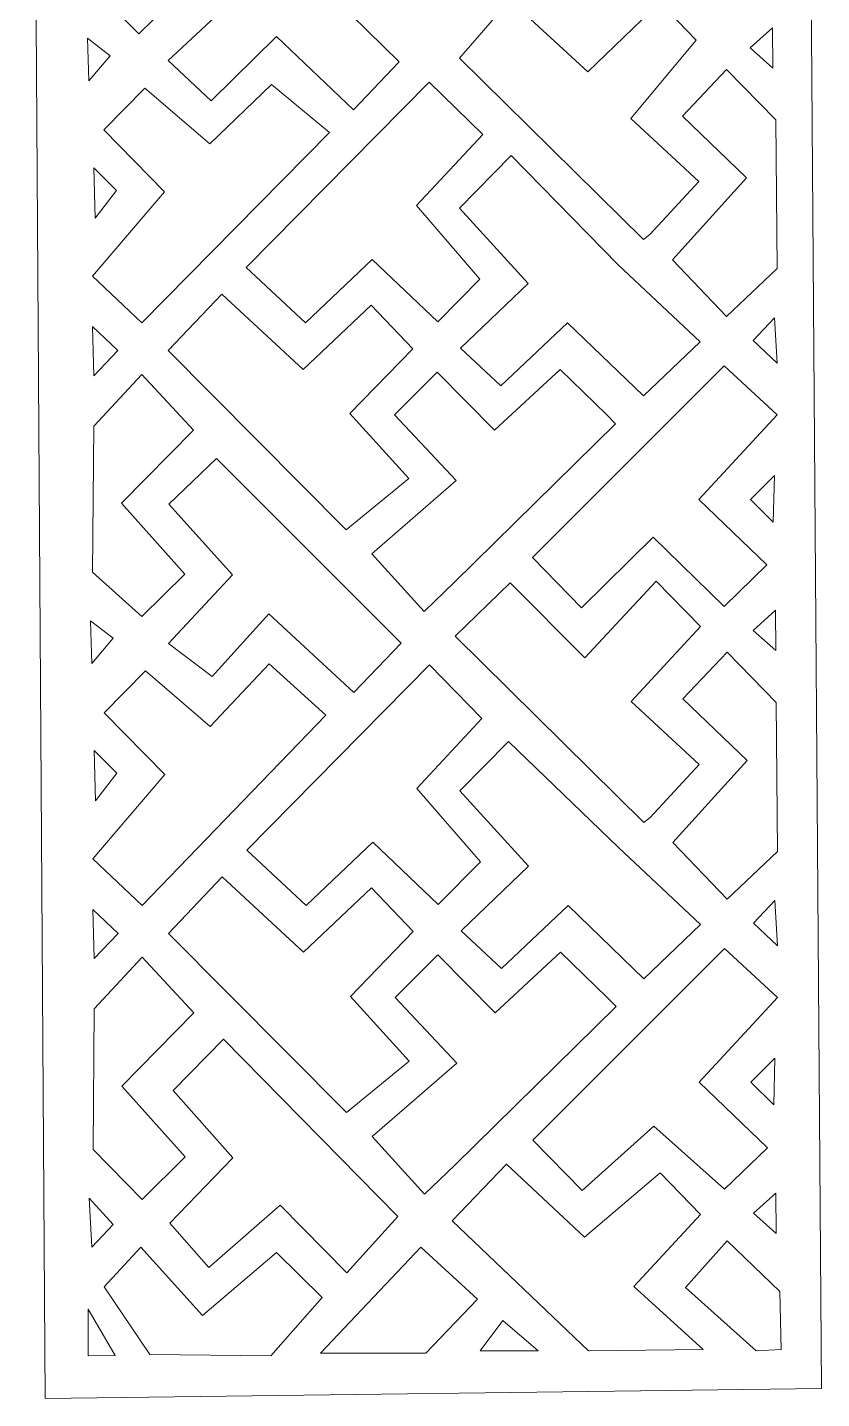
# Model space of a CAD drawing. Header units: centimetres. Extents: x -14.5 to -1.9, y -9.5 to 9.5.
# Drawn here: x -7.39 to -1.85, y -9.5 to 0.05 of the extents above; entities that cross this region are included whole.
import ezdxf

# ---------------------------------------------------------------- set-up
doc = ezdxf.new("R2010")
doc.units = ezdxf.units.CM
doc.header["$MEASUREMENT"] = 0
doc.layers.add('layer 1', color=7, linetype='Continuous')

msp = doc.modelspace()

# ---------------------------------------------------------------- linework, layer by layer
at = {"layer": 'layer 1', "color": 250, "lineweight": 9}
for points, knots in [([(-1.99138, 9.45239), (-1.99138, 9.45239), (-1.85082, -9.42892), (-1.85082, -9.42892), (-1.85082, -9.42892), (-1.85082, -9.42892), (-7.26244, -9.5), (-7.26244, -9.5), (-7.26244, -9.5), (-7.26244, -9.5), (-7.38544, 9.34576), (-7.38544, 9.34576), (-7.38544, 9.34576), (-7.38544, 9.34576), (-1.99138, 9.45239), (-1.99138, 9.45239)], [0, 0, 0, 0, 0.2, 0.2, 0.2, 0.2, 0.4, 0.4, 0.4, 0.4, 0.6, 0.6, 0.6, 0.6, 1, 1, 1, 1]), ([(-6.60993, 1.69507), (-6.60993, 1.69507), (-6.94378, 1.33488), (-6.94378, 1.33488), (-6.94378, 1.33488), (-6.94378, 1.33488), (-6.95229, 0.3565), (-6.95229, 0.3565), (-6.95229, 0.3565), (-6.95229, 0.3565), (-6.60993, 0.00832), (-6.60993, 0.00832), (-6.60993, 0.00832), (-6.60993, 0.00832), (-6.3089, 0.30469), (-6.3089, 0.30469), (-6.3089, 0.30469), (-6.3089, 0.30469), (-6.75168, 0.79828), (-6.75168, 0.79828), (-6.75168, 0.79828), (-6.75168, 0.79828), (-6.24974, 1.30852), (-6.24974, 1.30852), (-6.24974, 1.30852), (-6.24974, 1.30852), (-6.60993, 1.69507), (-6.60993, 1.69507)], [0, 0, 0, 0, 0.125, 0.125, 0.125, 0.125, 0.25, 0.25, 0.25, 0.25, 0.375, 0.375, 0.375, 0.375, 0.5, 0.5, 0.5, 0.5, 0.625, 0.625, 0.625, 0.625, 0.75, 0.75, 0.75, 0.75, 1, 1, 1, 1]), ([(-6.11605, 1.11002), (-6.11605, 1.11002), (-6.40542, 0.79357), (-6.40542, 0.79357), (-6.40542, 0.79357), (-6.40542, 0.79357), (-5.94661, 0.25211), (-5.94661, 0.25211), (-5.94661, 0.25211), (-5.94661, 0.25211), (-6.40469, -0.17705), (-6.40469, -0.17705), (-6.40469, -0.17705), (-6.40469, -0.17705), (-6.106, -0.45816), (-6.106, -0.45816), (-6.106, -0.45816), (-6.106, -0.45816), (-5.64917, -0.01015), (-5.64917, -0.01015), (-5.64917, -0.01015), (-5.64917, -0.01015), (-5.11328, -0.51966), (-5.11328, -0.51966), (-5.11328, -0.51966), (-5.11328, -0.51966), (-4.79392, -0.18511), (-4.79392, -0.18511), (-4.79392, -0.18511), (-4.79392, -0.18511), (-6.11605, 1.11002), (-6.11605, 1.11002)], [0, 0, 0, 0, 0.1111111, 0.1111111, 0.1111111, 0.1111111, 0.2222222, 0.2222222, 0.2222222, 0.2222222, 0.3333333, 0.3333333, 0.3333333, 0.3333333, 0.4444444, 0.4444444, 0.4444444, 0.4444444, 0.5555556, 0.5555556, 0.5555556, 0.5555556, 0.6666667, 0.6666667, 0.6666667, 0.6666667, 0.7777778, 0.7777778, 0.7777778, 0.7777778, 1, 1, 1, 1]), ([(-4.02393, 0.24464), (-4.02393, 0.24464), (-4.37534, -0.15947), (-4.37534, -0.15947), (-4.37534, -0.15947), (-4.37534, -0.15947), (-3.09271, -1.42452), (-3.09271, -1.42452), (-3.09271, -1.42452), (-3.09271, -1.42452), (-3.04878, -1.38938), (-3.04878, -1.38938), (-3.04878, -1.38938), (-3.04878, -1.38938), (-2.70616, -1.02041), (-2.70616, -1.02041), (-2.70616, -1.02041), (-2.70616, -1.02041), (-3.18057, -0.58114), (-3.18057, -0.58114), (-3.18057, -0.58114), (-3.18057, -0.58114), (-2.72428, -0.03448), (-2.72428, -0.03448), (-2.72428, -0.03448), (-2.72428, -0.03448), (-2.9785, 0.22706), (-2.9785, 0.22706), (-2.9785, 0.22706), (-2.9785, 0.22706), (-3.47926, -0.25611), (-3.47926, -0.25611), (-3.47926, -0.25611), (-3.47926, -0.25611), (-4.02393, 0.24464), (-4.02393, 0.24464)], [0, 0, 0, 0, 0.1, 0.1, 0.1, 0.1, 0.2, 0.2, 0.2, 0.2, 0.3, 0.3, 0.3, 0.3, 0.4, 0.4, 0.4, 0.4, 0.5, 0.5, 0.5, 0.5, 0.6, 0.6, 0.6, 0.6, 0.7, 0.7, 0.7, 0.7, 0.8, 0.8, 0.8, 0.8, 1, 1, 1, 1]), ([(-2.19272, 0.05227), (-2.19272, 0.05227), (-2.34916, -0.08832), (-2.34916, -0.08832), (-2.34916, -0.08832), (-2.34916, -0.08832), (-2.19102, -0.22886), (-2.19102, -0.22886), (-2.19102, -0.22886), (-2.19102, -0.22886), (-2.19272, 0.05227), (-2.19272, 0.05227)], [0, 0, 0, 0, 0.25, 0.25, 0.25, 0.25, 0.5, 0.5, 0.5, 0.5, 1, 1, 1, 1]), ([(-6.96692, -0.02003), (-6.96692, -0.02003), (-6.95814, -0.3187), (-6.95814, -0.3187), (-6.95814, -0.3187), (-6.95814, -0.3187), (-6.8088, -0.14301), (-6.8088, -0.14301), (-6.8088, -0.14301), (-6.8088, -0.14301), (-6.96692, -0.02003), (-6.96692, -0.02003)], [0, 0, 0, 0, 0.25, 0.25, 0.25, 0.25, 0.5, 0.5, 0.5, 0.5, 1, 1, 1, 1]), ([(-2.51289, -0.23855), (-2.51289, -0.23855), (-2.82038, -0.56358), (-2.82038, -0.56358), (-2.82038, -0.56358), (-2.82038, -0.56358), (-2.37355, -0.99385), (-2.37355, -0.99385), (-2.37355, -0.99385), (-2.37355, -0.99385), (-2.89066, -1.56509), (-2.89066, -1.56509), (-2.89066, -1.56509), (-2.89066, -1.56509), (-2.51289, -1.96042), (-2.51289, -1.96042), (-2.51289, -1.96042), (-2.51289, -1.96042), (-2.16148, -1.62657), (-2.16148, -1.62657), (-2.16148, -1.62657), (-2.16148, -1.62657), (-2.17026, -0.58994), (-2.17026, -0.58994), (-2.17026, -0.58994), (-2.17026, -0.58994), (-2.51289, -0.23855), (-2.51289, -0.23855)], [0, 0, 0, 0, 0.125, 0.125, 0.125, 0.125, 0.25, 0.25, 0.25, 0.25, 0.375, 0.375, 0.375, 0.375, 0.5, 0.5, 0.5, 0.5, 0.625, 0.625, 0.625, 0.625, 0.75, 0.75, 0.75, 0.75, 1, 1, 1, 1]), ([(-6.56647, -0.36855), (-6.56647, -0.36855), (-6.85274, -0.6602), (-6.85274, -0.6602), (-6.85274, -0.6602), (-6.85274, -0.6602), (-6.43105, -1.0907), (-6.43105, -1.0907), (-6.43105, -1.0907), (-6.43105, -1.0907), (-6.9318, -1.67929), (-6.9318, -1.67929), (-6.9318, -1.67929), (-6.9318, -1.67929), (-6.58918, -2.00434), (-6.58918, -2.00434), (-6.58918, -2.00434), (-6.58918, -2.00434), (-5.2802, -0.67779), (-5.2802, -0.67779), (-5.2802, -0.67779), (-5.2802, -0.67779), (-5.68431, -0.34396), (-5.68431, -0.34396), (-5.68431, -0.34396), (-5.68431, -0.34396), (-6.11478, -0.75685), (-6.11478, -0.75685), (-6.11478, -0.75685), (-6.11478, -0.75685), (-6.56647, -0.36855), (-6.56647, -0.36855)], [0, 0, 0, 0, 0.1111111, 0.1111111, 0.1111111, 0.1111111, 0.2222222, 0.2222222, 0.2222222, 0.2222222, 0.3333333, 0.3333333, 0.3333333, 0.3333333, 0.4444444, 0.4444444, 0.4444444, 0.4444444, 0.5555556, 0.5555556, 0.5555556, 0.5555556, 0.6666667, 0.6666667, 0.6666667, 0.6666667, 0.7777778, 0.7777778, 0.7777778, 0.7777778, 1, 1, 1, 1]), ([(-4.58618, -0.32638), (-4.58618, -0.32638), (-5.86002, -1.61779), (-5.86002, -1.61779), (-5.86002, -1.61779), (-5.86002, -1.61779), (-5.44713, -2.00434), (-5.44713, -2.00434), (-5.44713, -2.00434), (-5.44713, -2.00434), (-4.98178, -1.56339), (-4.98178, -1.56339), (-4.98178, -1.56339), (-4.98178, -1.56339), (-4.52609, -1.99699), (-4.52609, -1.99699), (-4.52609, -1.99699), (-4.52609, -1.99699), (-4.23204, -1.69961), (-4.23204, -1.69961), (-4.23204, -1.69961), (-4.23204, -1.69961), (-4.67403, -1.18732), (-4.67403, -1.18732), (-4.67403, -1.18732), (-4.67403, -1.18732), (-4.2124, -0.69211), (-4.2124, -0.69211), (-4.2124, -0.69211), (-4.2124, -0.69211), (-4.58618, -0.32638), (-4.58618, -0.32638)], [0, 0, 0, 0, 0.1111111, 0.1111111, 0.1111111, 0.1111111, 0.2222222, 0.2222222, 0.2222222, 0.2222222, 0.3333333, 0.3333333, 0.3333333, 0.3333333, 0.4444444, 0.4444444, 0.4444444, 0.4444444, 0.5555556, 0.5555556, 0.5555556, 0.5555556, 0.6666667, 0.6666667, 0.6666667, 0.6666667, 0.7777778, 0.7777778, 0.7777778, 0.7777778, 1, 1, 1, 1]), ([(-4.01334, -0.83734), (-4.01334, -0.83734), (-4.37534, -1.20488), (-4.37534, -1.20488), (-4.37534, -1.20488), (-4.37534, -1.20488), (-3.89682, -1.73031), (-3.89682, -1.73031), (-3.89682, -1.73031), (-3.89682, -1.73031), (-4.36656, -2.18004), (-4.36656, -2.18004), (-4.36656, -2.18004), (-4.36656, -2.18004), (-4.08543, -2.44359), (-4.08543, -2.44359), (-4.08543, -2.44359), (-4.08543, -2.44359), (-3.62067, -2.00322), (-3.62067, -2.00322), (-3.62067, -2.00322), (-3.62067, -2.00322), (-3.09271, -2.51387), (-3.09271, -2.51387), (-3.09271, -2.51387), (-3.09271, -2.51387), (-2.69738, -2.13612), (-2.69738, -2.13612), (-2.69738, -2.13612), (-2.69738, -2.13612), (-3.26841, -1.60023), (-3.26841, -1.60023), (-3.26841, -1.60023), (-3.26841, -1.60023), (-4.01334, -0.83734), (-4.01334, -0.83734)], [0, 0, 0, 0, 0.1, 0.1, 0.1, 0.1, 0.2, 0.2, 0.2, 0.2, 0.3, 0.3, 0.3, 0.3, 0.4, 0.4, 0.4, 0.4, 0.5, 0.5, 0.5, 0.5, 0.6, 0.6, 0.6, 0.6, 0.7, 0.7, 0.7, 0.7, 0.8, 0.8, 0.8, 0.8, 1, 1, 1, 1]), ([(-6.92302, -0.92377), (-6.92302, -0.92377), (-6.91422, -1.27518), (-6.91422, -1.27518), (-6.91422, -1.27518), (-6.91422, -1.27518), (-6.76488, -1.0819), (-6.76488, -1.0819), (-6.76488, -1.0819), (-6.76488, -1.0819), (-6.92302, -0.92377), (-6.92302, -0.92377)], [0, 0, 0, 0, 0.25, 0.25, 0.25, 0.25, 0.5, 0.5, 0.5, 0.5, 1, 1, 1, 1]), ([(-6.03101, -1.80472), (-6.03101, -1.80472), (-6.40469, -2.1976), (-6.40469, -2.1976), (-6.40469, -2.1976), (-6.40469, -2.1976), (-5.1639, -3.44649), (-5.1639, -3.44649), (-5.1639, -3.44649), (-5.1639, -3.44649), (-4.72808, -3.08823), (-4.72808, -3.08823), (-4.72808, -3.08823), (-4.72808, -3.08823), (-5.13812, -2.63686), (-5.13812, -2.63686), (-5.13812, -2.63686), (-5.13812, -2.63686), (-4.69983, -2.18461), (-4.69983, -2.18461), (-4.69983, -2.18461), (-4.69983, -2.18461), (-4.99029, -1.88134), (-4.99029, -1.88134), (-4.99029, -1.88134), (-4.99029, -1.88134), (-5.46469, -2.32939), (-5.46469, -2.32939), (-5.46469, -2.32939), (-5.46469, -2.32939), (-6.03101, -1.80472), (-6.03101, -1.80472)], [0, 0, 0, 0, 0.1111111, 0.1111111, 0.1111111, 0.1111111, 0.2222222, 0.2222222, 0.2222222, 0.2222222, 0.3333333, 0.3333333, 0.3333333, 0.3333333, 0.4444444, 0.4444444, 0.4444444, 0.4444444, 0.5555556, 0.5555556, 0.5555556, 0.5555556, 0.6666667, 0.6666667, 0.6666667, 0.6666667, 0.7777778, 0.7777778, 0.7777778, 0.7777778, 1, 1, 1, 1]), ([(-2.17906, -1.9692), (-2.17906, -1.9692), (-2.32841, -2.12732), (-2.32841, -2.12732), (-2.32841, -2.12732), (-2.32841, -2.12732), (-2.16148, -2.28547), (-2.16148, -2.28547), (-2.16148, -2.28547), (-2.16148, -2.28547), (-2.17906, -1.9692), (-2.17906, -1.9692)], [0, 0, 0, 0, 0.25, 0.25, 0.25, 0.25, 0.5, 0.5, 0.5, 0.5, 1, 1, 1, 1]), ([(-6.9318, -2.03068), (-6.9318, -2.03068), (-6.92302, -2.37331), (-6.92302, -2.37331), (-6.92302, -2.37331), (-6.92302, -2.37331), (-6.7561, -2.1976), (-6.7561, -2.1976), (-6.7561, -2.1976), (-6.7561, -2.1976), (-6.9318, -2.03068), (-6.9318, -2.03068)], [0, 0, 0, 0, 0.25, 0.25, 0.25, 0.25, 0.5, 0.5, 0.5, 0.5, 1, 1, 1, 1]), ([(-6.58918, -2.36453), (-6.58918, -2.36453), (-6.92302, -2.72472), (-6.92302, -2.72472), (-6.92302, -2.72472), (-6.92302, -2.72472), (-6.9311, -3.74115), (-6.9311, -3.74115), (-6.9311, -3.74115), (-6.9311, -3.74115), (-6.58918, -4.05127), (-6.58918, -4.05127), (-6.58918, -4.05127), (-6.58918, -4.05127), (-6.28814, -3.75491), (-6.28814, -3.75491), (-6.28814, -3.75491), (-6.28814, -3.75491), (-6.73092, -3.26132), (-6.73092, -3.26132), (-6.73092, -3.26132), (-6.73092, -3.26132), (-6.22899, -2.75108), (-6.22899, -2.75108), (-6.22899, -2.75108), (-6.22899, -2.75108), (-6.58918, -2.36453), (-6.58918, -2.36453)], [0, 0, 0, 0, 0.125, 0.125, 0.125, 0.125, 0.25, 0.25, 0.25, 0.25, 0.375, 0.375, 0.375, 0.375, 0.5, 0.5, 0.5, 0.5, 0.625, 0.625, 0.625, 0.625, 0.75, 0.75, 0.75, 0.75, 1, 1, 1, 1]), ([(-3.67252, -2.32939), (-3.67252, -2.32939), (-4.12935, -2.75108), (-4.12935, -2.75108), (-4.12935, -2.75108), (-4.12935, -2.75108), (-4.5289, -2.3474), (-4.5289, -2.3474), (-4.5289, -2.3474), (-4.5289, -2.3474), (-4.82675, -2.64431), (-4.82675, -2.64431), (-4.82675, -2.64431), (-4.82675, -2.64431), (-4.39628, -3.10247), (-4.39628, -3.10247), (-4.39628, -3.10247), (-4.39628, -3.10247), (-4.98556, -3.61354), (-4.98556, -3.61354), (-4.98556, -3.61354), (-4.98556, -3.61354), (-4.62133, -4.01613), (-4.62133, -4.01613), (-4.62133, -4.01613), (-4.62133, -4.01613), (-4.41048, -3.81407), (-4.41048, -3.81407), (-4.41048, -3.81407), (-4.41048, -3.81407), (-3.28597, -2.70714), (-3.28597, -2.70714), (-3.28597, -2.70714), (-3.28597, -2.70714), (-3.34747, -2.64566), (-3.34747, -2.64566), (-3.34747, -2.64566), (-3.34747, -2.64566), (-3.67252, -2.32939), (-3.67252, -2.32939)], [0, 0, 0, 0, 0.0909091, 0.0909091, 0.0909091, 0.0909091, 0.1818182, 0.1818182, 0.1818182, 0.1818182, 0.2727273, 0.2727273, 0.2727273, 0.2727273, 0.3636364, 0.3636364, 0.3636364, 0.3636364, 0.4545455, 0.4545455, 0.4545455, 0.4545455, 0.5454545, 0.5454545, 0.5454545, 0.5454545, 0.6363636, 0.6363636, 0.6363636, 0.6363636, 0.7272727, 0.7272727, 0.7272727, 0.7272727, 0.8181818, 0.8181818, 0.8181818, 0.8181818, 1, 1, 1, 1]), ([(-2.53047, -2.30303), (-2.53047, -2.30303), (-3.86578, -3.63836), (-3.86578, -3.63836), (-3.86578, -3.63836), (-3.86578, -3.63836), (-3.52318, -3.98977), (-3.52318, -3.98977), (-3.52318, -3.98977), (-3.52318, -3.98977), (-3.02396, -3.49879), (-3.02396, -3.49879), (-3.02396, -3.49879), (-3.02396, -3.49879), (-2.53047, -3.98099), (-2.53047, -3.98099), (-2.53047, -3.98099), (-2.53047, -3.98099), (-2.23176, -3.69106), (-2.23176, -3.69106), (-2.23176, -3.69106), (-2.23176, -3.69106), (-2.70616, -3.23425), (-2.70616, -3.23425), (-2.70616, -3.23425), (-2.70616, -3.23425), (-2.16148, -2.64566), (-2.16148, -2.64566), (-2.16148, -2.64566), (-2.16148, -2.64566), (-2.53047, -2.30303), (-2.53047, -2.30303)], [0, 0, 0, 0, 0.1111111, 0.1111111, 0.1111111, 0.1111111, 0.2222222, 0.2222222, 0.2222222, 0.2222222, 0.3333333, 0.3333333, 0.3333333, 0.3333333, 0.4444444, 0.4444444, 0.4444444, 0.4444444, 0.5555556, 0.5555556, 0.5555556, 0.5555556, 0.6666667, 0.6666667, 0.6666667, 0.6666667, 0.7777778, 0.7777778, 0.7777778, 0.7777778, 1, 1, 1, 1]), ([(-6.06839, -2.95067), (-6.06839, -2.95067), (-6.40035, -3.26862), (-6.40035, -3.26862), (-6.40035, -3.26862), (-6.40035, -3.26862), (-5.9573, -3.75952), (-5.9573, -3.75952), (-5.9573, -3.75952), (-5.9573, -3.75952), (-6.40149, -4.23775), (-6.40149, -4.23775), (-6.40149, -4.23775), (-6.40149, -4.23775), (-6.09724, -4.46931), (-6.09724, -4.46931), (-6.09724, -4.46931), (-6.09724, -4.46931), (-5.70314, -4.03274), (-5.70314, -4.03274), (-5.70314, -4.03274), (-5.70314, -4.03274), (-5.11008, -4.58036), (-5.11008, -4.58036), (-5.11008, -4.58036), (-5.11008, -4.58036), (-4.7815, -4.23611), (-4.7815, -4.23611), (-4.7815, -4.23611), (-4.7815, -4.23611), (-6.06839, -2.95067), (-6.06839, -2.95067)], [0, 0, 0, 0, 0.1111111, 0.1111111, 0.1111111, 0.1111111, 0.2222222, 0.2222222, 0.2222222, 0.2222222, 0.3333333, 0.3333333, 0.3333333, 0.3333333, 0.4444444, 0.4444444, 0.4444444, 0.4444444, 0.5555556, 0.5555556, 0.5555556, 0.5555556, 0.6666667, 0.6666667, 0.6666667, 0.6666667, 0.7777778, 0.7777778, 0.7777778, 0.7777778, 1, 1, 1, 1]), ([(-2.17906, -3.06733), (-2.17906, -3.06733), (-2.34597, -3.23425), (-2.34597, -3.23425), (-2.34597, -3.23425), (-2.34597, -3.23425), (-2.18784, -3.39237), (-2.18784, -3.39237), (-2.18784, -3.39237), (-2.18784, -3.39237), (-2.17906, -3.06733), (-2.17906, -3.06733)], [0, 0, 0, 0, 0.25, 0.25, 0.25, 0.25, 0.5, 0.5, 0.5, 0.5, 1, 1, 1, 1]), ([(-4.02073, -3.81606), (-4.02073, -3.81606), (-4.40417, -4.18858), (-4.40417, -4.18858), (-4.40417, -4.18858), (-4.40417, -4.18858), (-3.08951, -5.48522), (-3.08951, -5.48522), (-3.08951, -5.48522), (-3.08951, -5.48522), (-3.04559, -5.45008), (-3.04559, -5.45008), (-3.04559, -5.45008), (-3.04559, -5.45008), (-2.70296, -5.08111), (-2.70296, -5.08111), (-2.70296, -5.08111), (-2.70296, -5.08111), (-3.17737, -4.64184), (-3.17737, -4.64184), (-3.17737, -4.64184), (-3.17737, -4.64184), (-2.69569, -4.12058), (-2.69569, -4.12058), (-2.69569, -4.12058), (-2.69569, -4.12058), (-3.0038, -3.80437), (-3.0038, -3.80437), (-3.0038, -3.80437), (-3.0038, -3.80437), (-3.49997, -4.33759), (-3.49997, -4.33759), (-3.49997, -4.33759), (-3.49997, -4.33759), (-4.02073, -3.81606), (-4.02073, -3.81606)], [0, 0, 0, 0, 0.1, 0.1, 0.1, 0.1, 0.2, 0.2, 0.2, 0.2, 0.3, 0.3, 0.3, 0.3, 0.4, 0.4, 0.4, 0.4, 0.5, 0.5, 0.5, 0.5, 0.6, 0.6, 0.6, 0.6, 0.7, 0.7, 0.7, 0.7, 0.8, 0.8, 0.8, 0.8, 1, 1, 1, 1]), ([(-2.17196, -4.00733), (-2.17196, -4.00733), (-2.32841, -4.14792), (-2.32841, -4.14792), (-2.32841, -4.14792), (-2.32841, -4.14792), (-2.17026, -4.28846), (-2.17026, -4.28846), (-2.17026, -4.28846), (-2.17026, -4.28846), (-2.17196, -4.00733), (-2.17196, -4.00733)], [0, 0, 0, 0, 0.25, 0.25, 0.25, 0.25, 0.5, 0.5, 0.5, 0.5, 1, 1, 1, 1]), ([(-6.94617, -4.07963), (-6.94617, -4.07963), (-6.93739, -4.37829), (-6.93739, -4.37829), (-6.93739, -4.37829), (-6.93739, -4.37829), (-6.78804, -4.20261), (-6.78804, -4.20261), (-6.78804, -4.20261), (-6.78804, -4.20261), (-6.94617, -4.07963), (-6.94617, -4.07963)], [0, 0, 0, 0, 0.25, 0.25, 0.25, 0.25, 0.5, 0.5, 0.5, 0.5, 1, 1, 1, 1]), ([(-2.50969, -4.29925), (-2.50969, -4.29925), (-2.81718, -4.62428), (-2.81718, -4.62428), (-2.81718, -4.62428), (-2.81718, -4.62428), (-2.37036, -5.05454), (-2.37036, -5.05454), (-2.37036, -5.05454), (-2.37036, -5.05454), (-2.88746, -5.62578), (-2.88746, -5.62578), (-2.88746, -5.62578), (-2.88746, -5.62578), (-2.50969, -6.02112), (-2.50969, -6.02112), (-2.50969, -6.02112), (-2.50969, -6.02112), (-2.15828, -5.68727), (-2.15828, -5.68727), (-2.15828, -5.68727), (-2.15828, -5.68727), (-2.16706, -4.65064), (-2.16706, -4.65064), (-2.16706, -4.65064), (-2.16706, -4.65064), (-2.50969, -4.29925), (-2.50969, -4.29925)], [0, 0, 0, 0, 0.125, 0.125, 0.125, 0.125, 0.25, 0.25, 0.25, 0.25, 0.375, 0.375, 0.375, 0.375, 0.5, 0.5, 0.5, 0.5, 0.625, 0.625, 0.625, 0.625, 0.75, 0.75, 0.75, 0.75, 1, 1, 1, 1]), ([(-6.56327, -4.42925), (-6.56327, -4.42925), (-6.84955, -4.7209), (-6.84955, -4.7209), (-6.84955, -4.7209), (-6.84955, -4.7209), (-6.42786, -5.15139), (-6.42786, -5.15139), (-6.42786, -5.15139), (-6.42786, -5.15139), (-6.92861, -5.73999), (-6.92861, -5.73999), (-6.92861, -5.73999), (-6.92861, -5.73999), (-6.58598, -6.06504), (-6.58598, -6.06504), (-6.58598, -6.06504), (-6.58598, -6.06504), (-5.30559, -4.73848), (-5.30559, -4.73848), (-5.30559, -4.73848), (-5.30559, -4.73848), (-5.70129, -4.37966), (-5.70129, -4.37966), (-5.70129, -4.37966), (-5.70129, -4.37966), (-6.11159, -4.81754), (-6.11159, -4.81754), (-6.11159, -4.81754), (-6.11159, -4.81754), (-6.56327, -4.42925), (-6.56327, -4.42925)], [0, 0, 0, 0, 0.1111111, 0.1111111, 0.1111111, 0.1111111, 0.2222222, 0.2222222, 0.2222222, 0.2222222, 0.3333333, 0.3333333, 0.3333333, 0.3333333, 0.4444444, 0.4444444, 0.4444444, 0.4444444, 0.5555556, 0.5555556, 0.5555556, 0.5555556, 0.6666667, 0.6666667, 0.6666667, 0.6666667, 0.7777778, 0.7777778, 0.7777778, 0.7777778, 1, 1, 1, 1]), ([(-4.58299, -4.38707), (-4.58299, -4.38707), (-5.85682, -5.67849), (-5.85682, -5.67849), (-5.85682, -5.67849), (-5.85682, -5.67849), (-5.44393, -6.06504), (-5.44393, -6.06504), (-5.44393, -6.06504), (-5.44393, -6.06504), (-4.97859, -5.62408), (-4.97859, -5.62408), (-4.97859, -5.62408), (-4.97859, -5.62408), (-4.5229, -6.05769), (-4.5229, -6.05769), (-4.5229, -6.05769), (-4.5229, -6.05769), (-4.22884, -5.76031), (-4.22884, -5.76031), (-4.22884, -5.76031), (-4.22884, -5.76031), (-4.67083, -5.24801), (-4.67083, -5.24801), (-4.67083, -5.24801), (-4.67083, -5.24801), (-4.21948, -4.7615), (-4.21948, -4.7615), (-4.21948, -4.7615), (-4.21948, -4.7615), (-4.58299, -4.38707), (-4.58299, -4.38707)], [0, 0, 0, 0, 0.1111111, 0.1111111, 0.1111111, 0.1111111, 0.2222222, 0.2222222, 0.2222222, 0.2222222, 0.3333333, 0.3333333, 0.3333333, 0.3333333, 0.4444444, 0.4444444, 0.4444444, 0.4444444, 0.5555556, 0.5555556, 0.5555556, 0.5555556, 0.6666667, 0.6666667, 0.6666667, 0.6666667, 0.7777778, 0.7777778, 0.7777778, 0.7777778, 1, 1, 1, 1]), ([(-4.03225, -4.92045), (-4.03225, -4.92045), (-4.37214, -5.26557), (-4.37214, -5.26557), (-4.37214, -5.26557), (-4.37214, -5.26557), (-3.89362, -5.79101), (-3.89362, -5.79101), (-3.89362, -5.79101), (-3.89362, -5.79101), (-4.36336, -6.24074), (-4.36336, -6.24074), (-4.36336, -6.24074), (-4.36336, -6.24074), (-4.08223, -6.50429), (-4.08223, -6.50429), (-4.08223, -6.50429), (-4.08223, -6.50429), (-3.61747, -6.06392), (-3.61747, -6.06392), (-3.61747, -6.06392), (-3.61747, -6.06392), (-3.08951, -6.57457), (-3.08951, -6.57457), (-3.08951, -6.57457), (-3.08951, -6.57457), (-2.69418, -6.19682), (-2.69418, -6.19682), (-2.69418, -6.19682), (-2.69418, -6.19682), (-3.26521, -5.66093), (-3.26521, -5.66093), (-3.26521, -5.66093), (-3.26521, -5.66093), (-4.03225, -4.92045), (-4.03225, -4.92045)], [0, 0, 0, 0, 0.1, 0.1, 0.1, 0.1, 0.2, 0.2, 0.2, 0.2, 0.3, 0.3, 0.3, 0.3, 0.4, 0.4, 0.4, 0.4, 0.5, 0.5, 0.5, 0.5, 0.6, 0.6, 0.6, 0.6, 0.7, 0.7, 0.7, 0.7, 0.8, 0.8, 0.8, 0.8, 1, 1, 1, 1]), ([(-6.91983, -4.98447), (-6.91983, -4.98447), (-6.91103, -5.33588), (-6.91103, -5.33588), (-6.91103, -5.33588), (-6.91103, -5.33588), (-6.76168, -5.14259), (-6.76168, -5.14259), (-6.76168, -5.14259), (-6.76168, -5.14259), (-6.91983, -4.98447), (-6.91983, -4.98447)], [0, 0, 0, 0, 0.25, 0.25, 0.25, 0.25, 0.5, 0.5, 0.5, 0.5, 1, 1, 1, 1]), ([(-6.02781, -5.86542), (-6.02781, -5.86542), (-6.40149, -6.2583), (-6.40149, -6.2583), (-6.40149, -6.2583), (-6.40149, -6.2583), (-5.16071, -7.50718), (-5.16071, -7.50718), (-5.16071, -7.50718), (-5.16071, -7.50718), (-4.72488, -7.14892), (-4.72488, -7.14892), (-4.72488, -7.14892), (-4.72488, -7.14892), (-5.13493, -6.69755), (-5.13493, -6.69755), (-5.13493, -6.69755), (-5.13493, -6.69755), (-4.69663, -6.24531), (-4.69663, -6.24531), (-4.69663, -6.24531), (-4.69663, -6.24531), (-4.9871, -5.94203), (-4.9871, -5.94203), (-4.9871, -5.94203), (-4.9871, -5.94203), (-5.46149, -6.39008), (-5.46149, -6.39008), (-5.46149, -6.39008), (-5.46149, -6.39008), (-6.02781, -5.86542), (-6.02781, -5.86542)], [0, 0, 0, 0, 0.1111111, 0.1111111, 0.1111111, 0.1111111, 0.2222222, 0.2222222, 0.2222222, 0.2222222, 0.3333333, 0.3333333, 0.3333333, 0.3333333, 0.4444444, 0.4444444, 0.4444444, 0.4444444, 0.5555556, 0.5555556, 0.5555556, 0.5555556, 0.6666667, 0.6666667, 0.6666667, 0.6666667, 0.7777778, 0.7777778, 0.7777778, 0.7777778, 1, 1, 1, 1]), ([(-6.92861, -6.09138), (-6.92861, -6.09138), (-6.91983, -6.43401), (-6.91983, -6.43401), (-6.91983, -6.43401), (-6.91983, -6.43401), (-6.7529, -6.2583), (-6.7529, -6.2583), (-6.7529, -6.2583), (-6.7529, -6.2583), (-6.92861, -6.09138), (-6.92861, -6.09138)], [0, 0, 0, 0, 0.25, 0.25, 0.25, 0.25, 0.5, 0.5, 0.5, 0.5, 1, 1, 1, 1]), ([(-2.17587, -6.0299), (-2.17587, -6.0299), (-2.32521, -6.18802), (-2.32521, -6.18802), (-2.32521, -6.18802), (-2.32521, -6.18802), (-2.15828, -6.34616), (-2.15828, -6.34616), (-2.15828, -6.34616), (-2.15828, -6.34616), (-2.17587, -6.0299), (-2.17587, -6.0299)], [0, 0, 0, 0, 0.25, 0.25, 0.25, 0.25, 0.5, 0.5, 0.5, 0.5, 1, 1, 1, 1]), ([(-3.66932, -6.39008), (-3.66932, -6.39008), (-4.12616, -6.81178), (-4.12616, -6.81178), (-4.12616, -6.81178), (-4.12616, -6.81178), (-4.5257, -6.4081), (-4.5257, -6.4081), (-4.5257, -6.4081), (-4.5257, -6.4081), (-4.82356, -6.705), (-4.82356, -6.705), (-4.82356, -6.705), (-4.82356, -6.705), (-4.39309, -7.16316), (-4.39309, -7.16316), (-4.39309, -7.16316), (-4.39309, -7.16316), (-4.98237, -7.67423), (-4.98237, -7.67423), (-4.98237, -7.67423), (-4.98237, -7.67423), (-4.61813, -8.07683), (-4.61813, -8.07683), (-4.61813, -8.07683), (-4.61813, -8.07683), (-4.40728, -7.87476), (-4.40728, -7.87476), (-4.40728, -7.87476), (-4.40728, -7.87476), (-3.28277, -6.76783), (-3.28277, -6.76783), (-3.28277, -6.76783), (-3.28277, -6.76783), (-3.34428, -6.70635), (-3.34428, -6.70635), (-3.34428, -6.70635), (-3.34428, -6.70635), (-3.66932, -6.39008), (-3.66932, -6.39008)], [0, 0, 0, 0, 0.0909091, 0.0909091, 0.0909091, 0.0909091, 0.1818182, 0.1818182, 0.1818182, 0.1818182, 0.2727273, 0.2727273, 0.2727273, 0.2727273, 0.3636364, 0.3636364, 0.3636364, 0.3636364, 0.4545455, 0.4545455, 0.4545455, 0.4545455, 0.5454545, 0.5454545, 0.5454545, 0.5454545, 0.6363636, 0.6363636, 0.6363636, 0.6363636, 0.7272727, 0.7272727, 0.7272727, 0.7272727, 0.8181818, 0.8181818, 0.8181818, 0.8181818, 1, 1, 1, 1]), ([(-2.52727, -6.36372), (-2.52727, -6.36372), (-3.86259, -7.69906), (-3.86259, -7.69906), (-3.86259, -7.69906), (-3.86259, -7.69906), (-3.51998, -8.05047), (-3.51998, -8.05047), (-3.51998, -8.05047), (-3.51998, -8.05047), (-3.01923, -7.60244), (-3.01923, -7.60244), (-3.01923, -7.60244), (-3.01923, -7.60244), (-2.52727, -8.04169), (-2.52727, -8.04169), (-2.52727, -8.04169), (-2.52727, -8.04169), (-2.22857, -7.75176), (-2.22857, -7.75176), (-2.22857, -7.75176), (-2.22857, -7.75176), (-2.70296, -7.29495), (-2.70296, -7.29495), (-2.70296, -7.29495), (-2.70296, -7.29495), (-2.15828, -6.70635), (-2.15828, -6.70635), (-2.15828, -6.70635), (-2.15828, -6.70635), (-2.52727, -6.36372), (-2.52727, -6.36372)], [0, 0, 0, 0, 0.1111111, 0.1111111, 0.1111111, 0.1111111, 0.2222222, 0.2222222, 0.2222222, 0.2222222, 0.3333333, 0.3333333, 0.3333333, 0.3333333, 0.4444444, 0.4444444, 0.4444444, 0.4444444, 0.5555556, 0.5555556, 0.5555556, 0.5555556, 0.6666667, 0.6666667, 0.6666667, 0.6666667, 0.7777778, 0.7777778, 0.7777778, 0.7777778, 1, 1, 1, 1]), ([(-6.58598, -6.42523), (-6.58598, -6.42523), (-6.91983, -6.78541), (-6.91983, -6.78541), (-6.91983, -6.78541), (-6.91983, -6.78541), (-6.92834, -7.7638), (-6.92834, -7.7638), (-6.92834, -7.7638), (-6.92834, -7.7638), (-6.58598, -8.11197), (-6.58598, -8.11197), (-6.58598, -8.11197), (-6.58598, -8.11197), (-6.28495, -7.81561), (-6.28495, -7.81561), (-6.28495, -7.81561), (-6.28495, -7.81561), (-6.72773, -7.32201), (-6.72773, -7.32201), (-6.72773, -7.32201), (-6.72773, -7.32201), (-6.22579, -6.81178), (-6.22579, -6.81178), (-6.22579, -6.81178), (-6.22579, -6.81178), (-6.58598, -6.42523), (-6.58598, -6.42523)], [0, 0, 0, 0, 0.125, 0.125, 0.125, 0.125, 0.25, 0.25, 0.25, 0.25, 0.375, 0.375, 0.375, 0.375, 0.5, 0.5, 0.5, 0.5, 0.625, 0.625, 0.625, 0.625, 0.75, 0.75, 0.75, 0.75, 1, 1, 1, 1]), ([(-6.01843, -6.99485), (-6.01843, -6.99485), (-6.37034, -7.35406), (-6.37034, -7.35406), (-6.37034, -7.35406), (-6.37034, -7.35406), (-5.95346, -7.82206), (-5.95346, -7.82206), (-5.95346, -7.82206), (-5.95346, -7.82206), (-6.39271, -8.27887), (-6.39271, -8.27887), (-6.39271, -8.27887), (-6.39271, -8.27887), (-6.12039, -8.58636), (-6.12039, -8.58636), (-6.12039, -8.58636), (-6.12039, -8.58636), (-5.62381, -8.1519), (-5.62381, -8.1519), (-5.62381, -8.1519), (-5.62381, -8.1519), (-5.15913, -8.62432), (-5.15913, -8.62432), (-5.15913, -8.62432), (-5.15913, -8.62432), (-4.80488, -8.23229), (-4.80488, -8.23229), (-4.80488, -8.23229), (-4.80488, -8.23229), (-6.01843, -6.99485), (-6.01843, -6.99485)], [0, 0, 0, 0, 0.1111111, 0.1111111, 0.1111111, 0.1111111, 0.2222222, 0.2222222, 0.2222222, 0.2222222, 0.3333333, 0.3333333, 0.3333333, 0.3333333, 0.4444444, 0.4444444, 0.4444444, 0.4444444, 0.5555556, 0.5555556, 0.5555556, 0.5555556, 0.6666667, 0.6666667, 0.6666667, 0.6666667, 0.7777778, 0.7777778, 0.7777778, 0.7777778, 1, 1, 1, 1]), ([(-2.17587, -7.12802), (-2.17587, -7.12802), (-2.34277, -7.29495), (-2.34277, -7.29495), (-2.34277, -7.29495), (-2.34277, -7.29495), (-2.18465, -7.45307), (-2.18465, -7.45307), (-2.18465, -7.45307), (-2.18465, -7.45307), (-2.17587, -7.12802), (-2.17587, -7.12802)], [0, 0, 0, 0, 0.25, 0.25, 0.25, 0.25, 0.5, 0.5, 0.5, 0.5, 1, 1, 1, 1]), ([(-4.04709, -7.86598), (-4.04709, -7.86598), (-4.42484, -8.26131), (-4.42484, -8.26131), (-4.42484, -8.26131), (-4.42484, -8.26131), (-3.47606, -9.16618), (-3.47606, -9.16618), (-3.47606, -9.16618), (-3.47606, -9.16618), (-2.67662, -9.1574), (-2.67662, -9.1574), (-2.67662, -9.1574), (-2.67662, -9.1574), (-3.15979, -8.71814), (-3.15979, -8.71814), (-3.15979, -8.71814), (-3.15979, -8.71814), (-2.69418, -8.21739), (-2.69418, -8.21739), (-2.69418, -8.21739), (-2.69418, -8.21739), (-2.97531, -7.92746), (-2.97531, -7.92746), (-2.97531, -7.92746), (-2.97531, -7.92746), (-3.50242, -8.37552), (-3.50242, -8.37552), (-3.50242, -8.37552), (-3.50242, -8.37552), (-4.04709, -7.86598), (-4.04709, -7.86598)], [0, 0, 0, 0, 0.1111111, 0.1111111, 0.1111111, 0.1111111, 0.2222222, 0.2222222, 0.2222222, 0.2222222, 0.3333333, 0.3333333, 0.3333333, 0.3333333, 0.4444444, 0.4444444, 0.4444444, 0.4444444, 0.5555556, 0.5555556, 0.5555556, 0.5555556, 0.6666667, 0.6666667, 0.6666667, 0.6666667, 0.7777778, 0.7777778, 0.7777778, 0.7777778, 1, 1, 1, 1]), ([(-6.95497, -8.10317), (-6.95497, -8.10317), (-6.93739, -8.4458), (-6.93739, -8.4458), (-6.93739, -8.4458), (-6.93739, -8.4458), (-6.78804, -8.28765), (-6.78804, -8.28765), (-6.78804, -8.28765), (-6.78804, -8.28765), (-6.95497, -8.10317), (-6.95497, -8.10317)], [0, 0, 0, 0, 0.25, 0.25, 0.25, 0.25, 0.5, 0.5, 0.5, 0.5, 1, 1, 1, 1]), ([(-2.16877, -8.06803), (-2.16877, -8.06803), (-2.32521, -8.20861), (-2.32521, -8.20861), (-2.32521, -8.20861), (-2.32521, -8.20861), (-2.16706, -8.34915), (-2.16706, -8.34915), (-2.16706, -8.34915), (-2.16706, -8.34915), (-2.16877, -8.06803), (-2.16877, -8.06803)], [0, 0, 0, 0, 0.25, 0.25, 0.25, 0.25, 0.5, 0.5, 0.5, 0.5, 1, 1, 1, 1]), ([(-2.50969, -8.40188), (-2.50969, -8.40188), (-2.7996, -8.72692), (-2.7996, -8.72692), (-2.7996, -8.72692), (-2.7996, -8.72692), (-2.30763, -9.16618), (-2.30763, -9.16618), (-2.30763, -9.16618), (-2.30763, -9.16618), (-2.13192, -9.1574), (-2.13192, -9.1574), (-2.13192, -9.1574), (-2.13192, -9.1574), (-2.14072, -8.75329), (-2.14072, -8.75329), (-2.14072, -8.75329), (-2.14072, -8.75329), (-2.50969, -8.40188), (-2.50969, -8.40188)], [0, 0, 0, 0, 0.1666667, 0.1666667, 0.1666667, 0.1666667, 0.3333333, 0.3333333, 0.3333333, 0.3333333, 0.5, 0.5, 0.5, 0.5, 0.6666667, 0.6666667, 0.6666667, 0.6666667, 1, 1, 1, 1]), ([(-5.64857, -8.48133), (-5.64857, -8.48133), (-6.16431, -8.92019), (-6.16431, -8.92019), (-6.16431, -8.92019), (-6.16431, -8.92019), (-6.59478, -8.4458), (-6.59478, -8.4458), (-6.59478, -8.4458), (-6.59478, -8.4458), (-6.84955, -8.72215), (-6.84955, -8.72215), (-6.84955, -8.72215), (-6.84955, -8.72215), (-6.53232, -9.19254), (-6.53232, -9.19254), (-6.53232, -9.19254), (-6.53232, -9.19254), (-5.6899, -9.20132), (-5.6899, -9.20132), (-5.6899, -9.20132), (-5.6899, -9.20132), (-5.33133, -8.79673), (-5.33133, -8.79673), (-5.33133, -8.79673), (-5.33133, -8.79673), (-5.64857, -8.48133), (-5.64857, -8.48133)], [0, 0, 0, 0, 0.125, 0.125, 0.125, 0.125, 0.25, 0.25, 0.25, 0.25, 0.375, 0.375, 0.375, 0.375, 0.5, 0.5, 0.5, 0.5, 0.625, 0.625, 0.625, 0.625, 0.75, 0.75, 0.75, 0.75, 1, 1, 1, 1]), ([(-4.64447, -8.4458), (-4.64447, -8.4458), (-5.34189, -9.18374), (-5.34189, -9.18374), (-5.34189, -9.18374), (-5.34189, -9.18374), (-4.60933, -9.18374), (-4.60933, -9.18374), (-4.60933, -9.18374), (-4.60933, -9.18374), (-4.24881, -8.80644), (-4.24881, -8.80644), (-4.24881, -8.80644), (-4.24881, -8.80644), (-4.64447, -8.4458), (-4.64447, -8.4458)], [0, 0, 0, 0, 0.2, 0.2, 0.2, 0.2, 0.4, 0.4, 0.4, 0.4, 0.6, 0.6, 0.6, 0.6, 1, 1, 1, 1]), ([(-6.96236, -8.87619), (-6.96236, -8.87619), (-6.96228, -9.20132), (-6.96228, -9.20132), (-6.96228, -9.20132), (-6.96228, -9.20132), (-6.77283, -9.19872), (-6.77283, -9.19872), (-6.77283, -9.19872), (-6.77283, -9.19872), (-6.96236, -8.87619), (-6.96236, -8.87619)], [0, 0, 0, 0, 0.25, 0.25, 0.25, 0.25, 0.5, 0.5, 0.5, 0.5, 1, 1, 1, 1]), ([(-4.07161, -8.95533), (-4.07161, -8.95533), (-4.22973, -9.16618), (-4.22973, -9.16618), (-4.22973, -9.16618), (-4.22973, -9.16618), (-3.82562, -9.16618), (-3.82562, -9.16618), (-3.82562, -9.16618), (-3.82562, -9.16618), (-4.07161, -8.95533), (-4.07161, -8.95533)], [0, 0, 0, 0, 0.25, 0.25, 0.25, 0.25, 0.5, 0.5, 0.5, 0.5, 1, 1, 1, 1])]:
    msp.add_open_spline(points, degree=3, knots=knots, dxfattribs=at)

doc.saveas('drawing.dxf')
